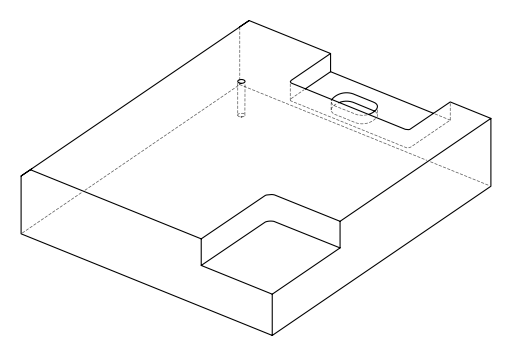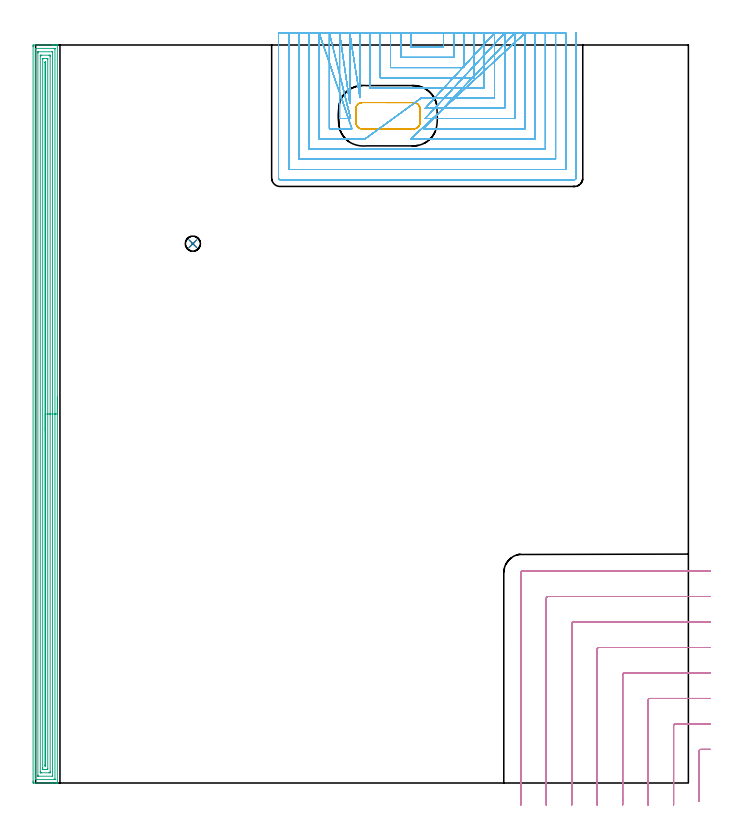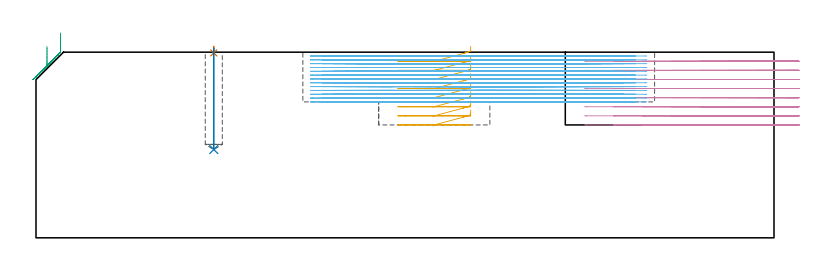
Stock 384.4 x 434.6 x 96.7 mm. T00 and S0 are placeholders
(PLAN: 6 operations, 4 tool changes, 169.9 min)
(1 SPOT_DRILL | STEP1POCKET | NXT0321_9005460120000 | 0.03 min | 2 mm3)
(2 DRILL_BLIND_HOLE_INTO_CENTER | STEP1POCKET | UGT0301_205 | 0.21 min | 3021 mm3)
(3 AREA_MILL | FG_CHAMFER_SURFACE | UGT0205_001 | 21.04 min | 44419 mm3)
(4 MILL_CORNER_NOTCH_RECTANGULAR | CORNER_NOTCH_RECTANGULAR | UGT0201_094 | Follow Part, ap 5, ae 75% | 20.25 min | 554387 mm3)
(5 MILL_RECTANGULAR_POCKET | POCKET_RECTANGULAR_STRAIGHT | UGT0201_094 | Follow Part, ap 5, ae 75% | 2.6 min | 71618 mm3)
(6 MILL_SLOT | SLOT_PARTIAL_RECTANGULAR | NXT0201_009 | Follow Part, ap 2, ae 75% | 125.8 min | 346045 mm3)
(TOOL NXT0321_9005460120000 | NC Spot Drill, 142deg, 12mm, Carbide, Uncoated | D12 PA142 FL30 Z2)
(TOOL UGT0301_205 | Twist Drill 8.9 mm | D8.9 PA118 FL78 Z2)
(TOOL UGT0205_001 | Chamfer Mill 20 x 3 x 45 deg. | D20 FL50 Z2)
(TOOL UGT0201_094 | End mill 20 mm | D20 FL38 Z4)
(TOOL NXT0201_009 | ENDMILL 8mm [2P460-0800-NA 1630] | D8 FL26 Z6)
(OP 1 SPOT_DRILL)
G17 G21 G94 G90
T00 M6
G54
G17 G0 G90 X92.6 Y317.6 S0 M3
G43 Z106.7 H0
G94 G81 G98 Z96.317 F250. R99.7
G80
M5
M2
(OP 2 DRILL_BLIND_HOLE_INTO_CENTER)
G17 G21 G94 G90
T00 M6
G54
G17 G0 G90 X92.6 Y317.6 S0 M3
G43 Z106.7 H0
G94 G81 G98 Z46. F250. R98.7
G80
M5
M2
(OP 3 AREA_MILL)
G17 G21 G94 G90
T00 M6
G54
G17 G0 G90 X12.8 Y227.3 S1061 M3
G43 Z106.7 H0
G94 G1 Y227.262 Z105.828 F250.
Y227.148 Z104.963
Y226.959 Z104.112
Y226.697 Z103.28
Y226.363 Z102.474
Y225.96 Z101.7
Y225.492 Z100.964
Y224.96 Z100.272
Y224.371 Z99.629
Y223.728 Z99.04
Y223.036 Z98.508
Y222.3 Z98.04
Y221.526 Z97.637
Y220.72 Z97.303
Y219.888 Z97.041
Y219.037 Z96.852
Y218.172 Z96.738
Y217.3 Z96.7
Y0.174
X12.797 Y0.01 Z96.688
X12.776 Y0.008 Z96.667
X12.405 Y0. Z96.304
X12.094 Z95.994
X11.406 Z95.301
X10.176 Z94.073
X9.635 Z93.529
X9.02 Z92.915
X-0.991 Y0.001 Z82.906
X-1.216 Y0.003 Z82.682
X-1.492 Y0.009 Z82.406
X-1.495 Y0.113 Z82.403
X-1.499 Y0.62 Z82.401
X-1.5 Y1.134 Z82.4
Y433.599
X-1.499 Y433.98 Z82.401
X-1.495 Y434.487 Z82.403
X-1.492 Y434.591 Z82.406
X-0.991 Y434.6 Z82.906
X9.635 Z93.529
X10.176 Z94.073
X10.52 Z94.417
X11.062 Z94.958
X11.406 Z95.301
X12.095 Z95.994
X12.405 Z96.304
X12.776 Y434.593 Z96.667
X12.797 Y434.59 Z96.688
X12.8 Y434.426 Z96.7
Y217.3
X11.386 Z95.286
Y2.428
X11.385 Y2.189 Z95.285
X11.382 Y2.08 Z95.282
X11.379 Y2.028 Z95.279
X11.376 Y2.01 Z95.276
X11.328 Y2.008 Z95.228
X10.923 Y2.001 Z94.823
X0.78 Y2. Z84.68
X0.297 Y2.001 Z84.197
X0.046 Y2.006 Z83.946
X-0.069 Y2.01 Z83.831
X-0.079 Y2.015 Z83.821
X-0.081 Y2.034 Z83.819
X-0.084 Y2.084 Z83.816
X-0.085 Y2.185 Z83.815
X-0.086 Y2.387 Z83.814
Y432.172
X-0.085 Y432.411 Z83.815
X-0.082 Y432.52 Z83.818
X-0.079 Y432.572 Z83.821
X-0.076 Y432.59 Z83.824
X-0.028 Y432.592 Z83.872
X0.377 Y432.599 Z84.277
X10.52 Y432.6 Z94.42
X11.003 Y432.599 Z94.903
X11.254 Y432.594 Z95.154
X11.369 Y432.59 Z95.269
X11.379 Y432.584 Z95.279
X11.381 Y432.566 Z95.281
X11.384 Y432.516 Z95.284
X11.385 Y432.415 Z95.285
X11.386 Y432.213 Z95.286
Y217.3
X9.971 Z93.871
Y4.749
X9.969 Y4.195 Z93.869
X9.966 Y4.026 Z93.866
X9.965 Y4.013 Z93.865
X9.943 Y4.008 Z93.843
X9.892 Y4.003 Z93.792
X9.827 Y4.001 Z93.727
X1.665 Z85.565
X1.472 Y4.004 Z85.372
X1.345 Y4.01 Z85.245
X1.334 Y4.013 Z85.234
X1.332 Y4.018 Z85.232
X1.33 Y4.04 Z85.23
X1.328 Y4.534 Z85.228
X1.329 Y429.851 Z85.229
X1.331 Y430.405 Z85.231
X1.334 Y430.574 Z85.234
X1.335 Y430.587 Z85.235
X1.357 Y430.592 Z85.257
X1.408 Y430.597 Z85.308
X1.473 Y430.6 Z85.373
X9.635 Y430.599 Z93.535
X9.828 Y430.596 Z93.728
X9.955 Y430.59 Z93.855
X9.966 Y430.587 Z93.866
X9.968 Y430.582 Z93.868
X9.97 Y430.56 Z93.87
X9.971 Y430.519 Z93.871
Y430.405
Y217.3
X8.557 Z92.457
Y6.875
X8.556 Y6.177 Z92.456
X8.553 Y6.076 Z92.453
X8.551 Y6.022 Z92.451
X8.513 Y6.01 Z92.413
X8.297 Y6.006 Z92.197
X7.864 Y6. Z91.764
X3.418 Z87.318
X2.998 Y6.005 Z86.898
X2.789 Y6.01 Z86.689
X2.749 Y6.016 Z86.649
X2.746 Y6.052 Z86.646
X2.745 Y6.112 Z86.645
X2.743 Y6.681 Z86.643
Y6.875
Y427.725
X2.744 Y428.423 Z86.644
X2.747 Y428.524 Z86.647
X2.749 Y428.578 Z86.649
X2.787 Y428.59 Z86.687
X3.003 Y428.595 Z86.903
X3.436 Y428.6 Z87.336
X7.882 Z91.782
X8.302 Y428.595 Z92.202
X8.511 Y428.59 Z92.411
X8.551 Y428.584 Z92.451
X8.553 Y428.548 Z92.453
X8.555 Y428.488 Z92.455
X8.557 Y427.919 Z92.457
Y427.725
Y217.3
X7.143 Z91.043
Y8.496
X7.141 Y8.33 Z91.041
X7.135 Y8.01 Z91.035
X6.978 Y8.005 Z90.878
X6.748 Y8.001 Z90.648
X6.093 Y8. Z89.993
X4.978 Z88.878
X4.322 Y8.002 Z88.222
X4.228 Y8.005 Z88.128
X4.172 Y8.01 Z88.072
X4.164 Y8.016 Z88.064
X4.161 Y8.069 Z88.061
X4.158 Y8.163 Z88.058
X4.157 Y8.829 Z88.057
Y426.104
X4.159 Y426.27 Z88.059
X4.165 Y426.59 Z88.065
X4.322 Y426.595 Z88.222
X4.552 Y426.599 Z88.452
X5.207 Y426.6 Z89.107
X6.322 Z90.222
X6.978 Y426.598 Z90.878
X7.072 Y426.595 Z90.972
X7.128 Y426.59 Z91.028
X7.136 Y426.584 Z91.036
X7.139 Y426.531 Z91.039
X7.142 Y426.437 Z91.042
X7.143 Y426.104 Z91.043
Y425.938
Y217.3
X5.729 Z89.629
X5.728 Y10.449 Z89.628
X5.726 Y10.141 Z89.626
X5.724 Y10.033 Z89.624
X5.722 Y10.014 Z89.622
X5.687 Y10.007 Z89.587
X5.649 Y10.003 Z89.549
X5.584 Y10.01 Z89.484
X5.578 Y10.075 Z89.478
X5.573 Y10.449 Z89.473
X5.572 Y10.608 Z89.472
Y424.151
X5.573 Y424.31 Z89.473
X5.576 Y424.501 Z89.476
X5.578 Y424.582 Z89.478
X5.655 Y424.592 Z89.555
X5.716 Y424.59 Z89.616
X5.722 Y424.525 Z89.622
X5.726 Y424.151 Z89.626
X5.728 Y423.784 Z89.628
X5.729 Y217.3 Z89.629
Y216.428 Z89.667
Y215.564 Z89.781
Y214.712 Z89.97
Y213.88 Z90.232
Y213.074 Z90.566
Y212.3 Z90.969
Y211.564 Z91.437
Y210.872 Z91.968
Y210.229 Z92.558
Y209.64 Z93.201
Y209.109 Z93.893
Y208.64 Z94.629
Y208.237 Z95.403
Y207.903 Z96.209
Y207.641 Z97.041
Y207.452 Z97.892
Y207.338 Z98.757
Y207.3 Z99.629
G0 Z106.7
M5
M2
(OP 4 MILL_CORNER_NOTCH_RECTANGULAR)
G17 G21 G94 G90
T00 M6
G54
G17 G0 G90 X397.4 Y19.8 S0 M3
G43 Z106.7 H0
Z91.962
G94 G1 X394.4 F250.
X391.692 F500.
G3 X390.7 Y18.808 R1.
G1 Y-7.766
Y-10.766 F250.
G0 Z106.7
X397.4 Y34.8
Z91.962
G1 X394.4
X376.693 F500.
G3 X375.7 Y33.807 R1.
G1 Y-10.
Y-13. F250.
G0 Z106.7
X397.4 Y49.8
Z91.962
G1 X394.4
X361.693 F500.
G3 X360.7 Y48.807 R1.
G1 Y-10.
Y-13. F250.
G0 Z106.7
X397.4 Y64.8
Z91.962
G1 X394.4
X346.694 F500.
G3 X345.7 Y63.806 R1.
G1 Y-10.
Y-13. F250.
G0 Z106.7
X397.4 Y79.8
Z91.962
G1 X394.4
X331.694 F500.
G3 X330.7 Y78.806 R1.
G1 Y-10.
Y-13. F250.
G0 Z106.7
X397.4 Y94.8
Z91.962
G1 X394.4
X316.695 F500.
G3 X315.7 Y93.805 R1.
G1 Y-10.
Y-13. F250.
G0 Z106.7
X397.4 Y109.8
Z91.962
G1 X394.4
X301.695 F500.
G3 X300.7 Y108.805 R1.
G1 Y-10.
Y-13. F250.
G0 Z106.7
X397.4 Y124.8
Z91.962
G1 X394.4
X286.7 F500.
G3 X285.7 Y123.8 R1.
G1 Y-10.
Y-13. F250.
G0 Z106.7
X397.4 Y19.8
Z87.225
G1 X394.4
X391.692 F500.
G3 X390.7 Y18.808 R1.
G1 Y-7.766
Y-10.766 F250.
G0 Z106.7
X397.4 Y34.8
Z87.225
G1 X394.4
X376.693 F500.
G3 X375.7 Y33.807 R1.
G1 Y-10.
Y-13. F250.
G0 Z106.7
X397.4 Y49.8
Z87.225
G1 X394.4
X361.693 F500.
G3 X360.7 Y48.807 R1.
G1 Y-10.
Y-13. F250.
G0 Z106.7
X397.4 Y64.8
Z87.225
G1 X394.4
X346.694 F500.
G3 X345.7 Y63.806 R1.
G1 Y-10.
Y-13. F250.
G0 Z106.7
X397.4 Y79.8
Z87.225
G1 X394.4
X331.694 F500.
G3 X330.7 Y78.806 R1.
G1 Y-10.
Y-13. F250.
G0 Z106.7
X397.4 Y94.8
Z87.225
G1 X394.4
X316.695 F500.
G3 X315.7 Y93.805 R1.
G1 Y-10.
Y-13. F250.
G0 Z106.7
X397.4 Y109.8
Z87.225
G1 X394.4
X301.695 F500.
G3 X300.7 Y108.805 R1.
G1 Y-10.
Y-13. F250.
G0 Z106.7
X397.4 Y124.8
Z87.225
G1 X394.4
X286.7 F500.
G3 X285.7 Y123.8 R1.
G1 Y-10.
Y-13. F250.
G0 Z106.7
X397.4 Y19.8
Z82.487
G1 X394.4
X391.692 F500.
G3 X390.7 Y18.808 R1.
G1 Y-7.766
Y-10.766 F250.
G0 Z106.7
X397.4 Y34.8
Z82.487
G1 X394.4
X376.693 F500.
G3 X375.7 Y33.807 R1.
G1 Y-10.
Y-13. F250.
G0 Z106.7
X397.4 Y49.8
Z82.487
G1 X394.4
X361.693 F500.
G3 X360.7 Y48.807 R1.
G1 Y-10.
Y-13. F250.
G0 Z106.7
X397.4 Y64.8
Z82.487
G1 X394.4
X346.694 F500.
G3 X345.7 Y63.806 R1.
G1 Y-10.
Y-13. F250.
G0 Z106.7
X397.4 Y79.8
Z82.487
G1 X394.4
X331.694 F500.
G3 X330.7 Y78.806 R1.
G1 Y-10.
Y-13. F250.
G0 Z106.7
X397.4 Y94.8
Z82.487
G1 X394.4
X316.695 F500.
G3 X315.7 Y93.805 R1.
G1 Y-10.
Y-13. F250.
G0 Z106.7
X397.4 Y109.8
Z82.487
G1 X394.4
X301.695 F500.
G3 X300.7 Y108.805 R1.
G1 Y-10.
Y-13. F250.
G0 Z106.7
X397.4 Y124.8
Z82.487
G1 X394.4
X286.7 F500.
G3 X285.7 Y123.8 R1.
G1 Y-10.
Y-13. F250.
G0 Z106.7
X397.4 Y19.8
Z77.75
G1 X394.4
X391.692 F500.
G3 X390.7 Y18.808 R1.
G1 Y-7.766
Y-10.766 F250.
G0 Z106.7
X397.4 Y34.8
Z77.75
G1 X394.4
X376.693 F500.
G3 X375.7 Y33.807 R1.
G1 Y-10.
Y-13. F250.
G0 Z106.7
X397.4 Y49.8
Z77.75
G1 X394.4
X361.693 F500.
G3 X360.7 Y48.807 R1.
G1 Y-10.
Y-13. F250.
G0 Z106.7
X397.4 Y64.8
Z77.75
G1 X394.4
X346.694 F500.
G3 X345.7 Y63.806 R1.
G1 Y-10.
Y-13. F250.
G0 Z106.7
X397.4 Y79.8
Z77.75
G1 X394.4
X331.694 F500.
G3 X330.7 Y78.806 R1.
G1 Y-10.
Y-13. F250.
G0 Z106.7
X397.4 Y94.8
Z77.75
G1 X394.4
X316.695 F500.
G3 X315.7 Y93.805 R1.
G1 Y-10.
Y-13. F250.
G0 Z106.7
X397.4 Y109.8
Z77.75
G1 X394.4
X301.695 F500.
G3 X300.7 Y108.805 R1.
G1 Y-10.
Y-13. F250.
G0 Z106.7
X397.4 Y124.8
Z77.75
G1 X394.4
X286.7 F500.
G3 X285.7 Y123.8 R1.
G1 Y-10.
Y-13. F250.
G0 Z106.7
X397.4 Y19.8
Z73.012
G1 X394.4
X391.692 F500.
G3 X390.7 Y18.808 R1.
G1 Y-7.766
Y-10.766 F250.
G0 Z106.7
X397.4 Y34.8
Z73.012
G1 X394.4
X376.693 F500.
G3 X375.7 Y33.807 R1.
G1 Y-10.
Y-13. F250.
G0 Z106.7
X397.4 Y49.8
Z73.012
G1 X394.4
X361.693 F500.
G3 X360.7 Y48.807 R1.
G1 Y-10.
Y-13. F250.
G0 Z106.7
X397.4 Y64.8
Z73.012
G1 X394.4
X346.694 F500.
G3 X345.7 Y63.806 R1.
G1 Y-10.
Y-13. F250.
G0 Z106.7
X397.4 Y79.8
Z73.012
G1 X394.4
X331.694 F500.
G3 X330.7 Y78.806 R1.
G1 Y-10.
Y-13. F250.
G0 Z106.7
X397.4 Y94.8
Z73.012
G1 X394.4
X316.695 F500.
G3 X315.7 Y93.805 R1.
G1 Y-10.
Y-13. F250.
G0 Z106.7
X397.4 Y109.8
Z73.012
G1 X394.4
X301.695 F500.
G3 X300.7 Y108.805 R1.
G1 Y-10.
Y-13. F250.
G0 Z106.7
X397.4 Y124.8
Z73.012
G1 X394.4
X286.7 F500.
G3 X285.7 Y123.8 R1.
G1 Y-10.
Y-13. F250.
G0 Z106.7
X397.4 Y19.8
Z68.275
G1 X394.4
X391.692 F500.
G3 X390.7 Y18.808 R1.
G1 Y-7.766
Y-10.766 F250.
G0 Z106.7
X397.4 Y34.8
Z68.275
G1 X394.4
X376.693 F500.
G3 X375.7 Y33.807 R1.
G1 Y-10.
Y-13. F250.
G0 Z106.7
X397.4 Y49.8
Z68.275
G1 X394.4
X361.693 F500.
G3 X360.7 Y48.807 R1.
G1 Y-10.
Y-13. F250.
G0 Z106.7
X397.4 Y64.8
Z68.275
G1 X394.4
X346.694 F500.
G3 X345.7 Y63.806 R1.
G1 Y-10.
Y-13. F250.
G0 Z106.7
X397.4 Y79.8
Z68.275
G1 X394.4
X331.694 F500.
G3 X330.7 Y78.806 R1.
G1 Y-10.
Y-13. F250.
G0 Z106.7
X397.4 Y94.8
Z68.275
G1 X394.4
X316.695 F500.
G3 X315.7 Y93.805 R1.
G1 Y-10.
Y-13. F250.
G0 Z106.7
X397.4 Y109.8
Z68.275
G1 X394.4
X301.695 F500.
G3 X300.7 Y108.805 R1.
G1 Y-10.
Y-13. F250.
G0 Z106.7
X397.4 Y124.8
Z68.275
G1 X394.4
X286.7 F500.
G3 X285.7 Y123.8 R1.
G1 Y-10.
Y-13. F250.
G0 Z106.7
X397.4 Y19.8
Z63.537
G1 X394.4
X391.692 F500.
G3 X390.7 Y18.808 R1.
G1 Y-7.766
Y-10.766 F250.
G0 Z106.7
X397.4 Y34.8
Z63.537
G1 X394.4
X376.693 F500.
G3 X375.7 Y33.807 R1.
G1 Y-10.
Y-13. F250.
G0 Z106.7
X397.4 Y49.8
Z63.537
G1 X394.4
X361.693 F500.
G3 X360.7 Y48.807 R1.
G1 Y-10.
Y-13. F250.
G0 Z106.7
X397.4 Y64.8
Z63.537
G1 X394.4
X346.694 F500.
G3 X345.7 Y63.806 R1.
G1 Y-10.
Y-13. F250.
G0 Z106.7
X397.4 Y79.8
Z63.537
G1 X394.4
X331.694 F500.
G3 X330.7 Y78.806 R1.
G1 Y-10.
Y-13. F250.
G0 Z106.7
X397.4 Y94.8
Z63.537
G1 X394.4
X316.695 F500.
G3 X315.7 Y93.805 R1.
G1 Y-10.
Y-13. F250.
G0 Z106.7
X397.4 Y109.8
Z63.537
G1 X394.4
X301.695 F500.
G3 X300.7 Y108.805 R1.
G1 Y-10.
Y-13. F250.
G0 Z106.7
X397.4 Y124.8
Z63.537
G1 X394.4
X286.7 F500.
G3 X285.7 Y123.8 R1.
G1 Y-10.
Y-13. F250.
G0 Z106.7
X397.4 Y19.8
Z58.8
G1 X394.4
X391.692 F500.
G3 X390.7 Y18.808 R1.
G1 Y-7.766
Y-10.766 F250.
G0 Z106.7
X397.4 Y34.8
Z58.8
G1 X394.4
X376.693 F500.
G3 X375.7 Y33.807 R1.
G1 Y-10.
Y-13. F250.
G0 Z106.7
X397.4 Y49.8
Z58.8
G1 X394.4
X361.693 F500.
G3 X360.7 Y48.807 R1.
G1 Y-10.
Y-13. F250.
G0 Z106.7
X397.4 Y64.8
Z58.8
G1 X394.4
X346.694 F500.
G3 X345.7 Y63.806 R1.
G1 Y-10.
Y-13. F250.
G0 Z106.7
X397.4 Y79.8
Z58.8
G1 X394.4
X331.694 F500.
G3 X330.7 Y78.806 R1.
G1 Y-10.
Y-13. F250.
G0 Z106.7
X397.4 Y94.8
Z58.8
G1 X394.4
X316.695 F500.
G3 X315.7 Y93.805 R1.
G1 Y-10.
Y-13. F250.
G0 Z106.7
X397.4 Y109.8
Z58.8
G1 X394.4
X301.695 F500.
G3 X300.7 Y108.805 R1.
G1 Y-10.
Y-13. F250.
G0 Z106.7
X397.4 Y124.8
Z58.8
G1 X394.4
X286.7 F500.
G3 X285.7 Y123.8 R1.
G1 Y-10.
Y-13. F250.
G0 Z106.7
M5
M2
(OP 5 MILL_RECTANGULAR_POCKET)
G17 G21 G94 G90
T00 M6
G54
G17 G0 G90 X226.4 Y389.103 S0 M3
G43 Z106.7 H0
Z99.7
G94 G1 Y396.8 Z97.637 F250.
Y396.998 Z97.585
X226.339 Y397.515 Z97.445
X226.209 Y398.02 Z97.305
X226.014 Y398.503 Z97.165
X225.756 Y398.956 Z97.026
X225.439 Y399.371 Z96.886
X225.071 Y399.739 Z96.746
X224.656 Y400.056 Z96.607
X224.203 Y400.314 Z96.467
X223.72 Y400.509 Z96.327
X223.215 Y400.639 Z96.188
X222.698 Y400.7 Z96.048
X222.5 Z95.995
X207.45 Z91.962
X192.4 F500.
G3 X188.5 Y396.8 R3.9
G1 Y389.1
G3 X192.4 Y385.2 R3.9
G1 X222.5
G3 X226.4 Y389.1 R3.9
G1 Y396.8
G3 X222.5 Y400.7 R3.9
G1 X207.45
X206.45
G0 X226.4 Y389.103 Z94.962
G1 Y396.8 Z92.9 F250.
Y396.998 Z92.847
X226.339 Y397.515 Z92.707
X226.209 Y398.02 Z92.568
X226.014 Y398.503 Z92.428
X225.756 Y398.956 Z92.288
X225.439 Y399.371 Z92.149
X225.071 Y399.739 Z92.009
X224.656 Y400.056 Z91.869
X224.203 Y400.314 Z91.73
X223.72 Y400.509 Z91.59
X223.215 Y400.639 Z91.45
X222.698 Y400.7 Z91.31
X222.5 Z91.258
X207.45 Z87.225
X192.4 F500.
G3 X188.5 Y396.8 R3.9
G1 Y389.1
G3 X192.4 Y385.2 R3.9
G1 X222.5
G3 X226.4 Y389.1 R3.9
G1 Y396.8
G3 X222.5 Y400.7 R3.9
G1 X207.45
X206.45
G0 X226.4 Y389.103 Z90.225
G1 Y396.8 Z88.162 F250.
Y396.998 Z88.11
X226.339 Y397.515 Z87.97
X226.209 Y398.02 Z87.83
X226.014 Y398.503 Z87.69
X225.756 Y398.956 Z87.551
X225.439 Y399.371 Z87.411
X225.071 Y399.739 Z87.271
X224.656 Y400.056 Z87.132
X224.203 Y400.314 Z86.992
X223.72 Y400.509 Z86.852
X223.215 Y400.639 Z86.713
X222.698 Y400.7 Z86.573
X222.5 Z86.52
X207.45 Z82.487
X192.4 F500.
G3 X188.5 Y396.8 R3.9
G1 Y389.1
G3 X192.4 Y385.2 R3.9
G1 X222.5
G3 X226.4 Y389.1 R3.9
G1 Y396.8
G3 X222.5 Y400.7 R3.9
G1 X207.45
X206.45
G0 X226.4 Y389.103 Z85.487
G1 Y396.8 Z83.425 F250.
Y396.998 Z83.372
X226.339 Y397.515 Z83.232
X226.209 Y398.02 Z83.093
X226.014 Y398.503 Z82.953
X225.756 Y398.956 Z82.813
X225.439 Y399.371 Z82.674
X225.071 Y399.739 Z82.534
X224.656 Y400.056 Z82.394
X224.203 Y400.314 Z82.255
X223.72 Y400.509 Z82.115
X223.215 Y400.639 Z81.975
X222.698 Y400.7 Z81.836
X222.5 Z81.783
X207.45 Z77.75
X192.4 F500.
G3 X188.5 Y396.8 R3.9
G1 Y389.1
G3 X192.4 Y385.2 R3.9
G1 X222.5
G3 X226.4 Y389.1 R3.9
G1 Y396.8
G3 X222.5 Y400.7 R3.9
G1 X207.45
X206.45
G0 X226.4 Y389.103 Z80.75
G1 Y396.8 Z78.687 F250.
Y396.998 Z78.635
X226.339 Y397.515 Z78.495
X226.209 Y398.02 Z78.355
X226.014 Y398.503 Z78.216
X225.756 Y398.956 Z78.076
X225.439 Y399.371 Z77.936
X225.071 Y399.739 Z77.796
X224.656 Y400.056 Z77.657
X224.203 Y400.314 Z77.517
X223.72 Y400.509 Z77.377
X223.215 Y400.639 Z77.238
X222.698 Y400.7 Z77.098
X222.5 Z77.045
X207.45 Z73.012
X192.4 F500.
G3 X188.5 Y396.8 R3.9
G1 Y389.1
G3 X192.4 Y385.2 R3.9
G1 X222.5
G3 X226.4 Y389.1 R3.9
G1 Y396.8
G3 X222.5 Y400.7 R3.9
G1 X207.45
X206.45
G0 X226.4 Y389.103 Z76.012
G1 Y396.8 Z73.95 F250.
Y396.998 Z73.897
X226.339 Y397.515 Z73.757
X226.209 Y398.02 Z73.618
X226.014 Y398.503 Z73.478
X225.756 Y398.956 Z73.338
X225.439 Y399.371 Z73.199
X225.071 Y399.739 Z73.059
X224.656 Y400.056 Z72.919
X224.203 Y400.314 Z72.78
X223.72 Y400.509 Z72.64
X223.215 Y400.639 Z72.5
X222.698 Y400.7 Z72.361
X222.5 Z72.308
X207.45 Z68.275
X192.4 F500.
G3 X188.5 Y396.8 R3.9
G1 Y389.1
G3 X192.4 Y385.2 R3.9
G1 X222.5
G3 X226.4 Y389.1 R3.9
G1 Y396.8
G3 X222.5 Y400.7 R3.9
G1 X207.45
X206.45
G0 X226.4 Y389.103 Z71.275
G1 Y396.8 Z69.213 F250.
Y396.998 Z69.16
X226.339 Y397.515 Z69.02
X226.209 Y398.02 Z68.88
X226.014 Y398.503 Z68.741
X225.756 Y398.956 Z68.601
X225.439 Y399.371 Z68.461
X225.071 Y399.739 Z68.321
X224.656 Y400.056 Z68.182
X224.203 Y400.314 Z68.042
X223.72 Y400.509 Z67.902
X223.215 Y400.639 Z67.763
X222.698 Y400.7 Z67.623
X222.5 Z67.57
X207.45 Z63.537
X192.4 F500.
G3 X188.5 Y396.8 R3.9
G1 Y389.1
G3 X192.4 Y385.2 R3.9
G1 X222.5
G3 X226.4 Y389.1 R3.9
G1 Y396.8
G3 X222.5 Y400.7 R3.9
G1 X207.45
X206.45
G0 X226.4 Y389.103 Z66.537
G1 Y396.8 Z64.475 F250.
Y396.998 Z64.422
X226.339 Y397.515 Z64.282
X226.209 Y398.02 Z64.143
X226.014 Y398.503 Z64.003
X225.756 Y398.956 Z63.863
X225.439 Y399.371 Z63.724
X225.071 Y399.739 Z63.584
X224.656 Y400.056 Z63.444
X224.203 Y400.314 Z63.305
X223.72 Y400.509 Z63.165
X223.215 Y400.639 Z63.025
X222.698 Y400.7 Z62.886
X222.5 Z62.833
X207.45 Z58.8
X192.4 F500.
G3 X188.5 Y396.8 R3.9
G1 Y389.1
G3 X192.4 Y385.2 R3.9
G1 X222.5
G3 X226.4 Y389.1 R3.9
G1 Y396.8
G3 X222.5 Y400.7 R3.9
G1 X207.45
X206.45
G0 Z106.7
M5
M2
(OP 6 MILL_SLOT)
G17 G21 G94 G90
T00 M6
G54
G17 G0 G90 X221. Y441.6 S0 M3
G43 Z106.7 H1
Z94.708
G94 G1 Y438.6 F250.
Y433.3 F500.
X240.2
Y438.6
Y441.6 F250.
X215.
Y438.6
Y427.3 F500.
X246.2
Y438.6
Y441.6 F250.
X209.
Y438.6
Y421.3 F500.
X252.2
Y438.6
Y441.6 F250.
X203.
Y438.6
Y415.3 F500.
X258.2
Y438.6
Y441.6 F250.
X197.
Y438.6
Y409.3 F500.
X264.2
Y438.6
Y441.6 F250.
X191.
Y438.6
Y406.597 F500.
Y403.597 F250.
X185. Y441.6 F500.
Y438.6 F250.
Y403.381 F500.
Y400.381 F250.
X179. Y441.6 F500.
Y438.6 F250.
Y391.3 F500.
X182.5
X185.5 F250.
X173. Y441.6 F500.
Y438.6 F250.
Y385.3 F500.
X183.261
X186.261 F250.
X167. Y441.6 F500.
Y438.6 F250.
Y379.3 F500.
X191.025
X194.025 F250.
X226.981 Y403.3 F500.
X229.981 F250.
X270.2 F500.
Y438.6
Y441.6 F250.
X229.39 Y397.3 F500.
X232.39 F250.
X276.2 F500.
Y438.6
Y441.6 F250.
X229.4 Y391.3 F500.
X232.4 F250.
X282.2 F500.
Y438.6
Y441.6 F250.
X228.639 Y385.3 F500.
X231.639 F250.
X288.2 F500.
Y438.6
Y441.6 F250.
X220.874 Y379.3 F500.
X223.874 F250.
X294.2 F500.
Y438.6
Y441.6 F250.
X161.
Y438.6
Y373.3 F500.
X300.2
Y438.6
Y441.6 F250.
X155.
Y438.6
Y367.3 F500.
X306.2
Y438.6
Y441.6 F250.
X149.
Y438.6
Y361.3 F500.
X312.2
Y438.6
Y441.6 F250.
X143.
Y438.6
Y356.2 F500.
G3 X143.9 Y355.3 R0.9
G1 X317.3
G3 X318.2 Y356.2 R0.9
G1 Y438.6
Y441.6 F250.
G0 X221. Z92.715
G1 Y438.6
Y433.3 F500.
X240.2
Y438.6
Y441.6 F250.
X215.
Y438.6
Y427.3 F500.
X246.2
Y438.6
Y441.6 F250.
X209.
Y438.6
Y421.3 F500.
X252.2
Y438.6
Y441.6 F250.
X203.
Y438.6
Y415.3 F500.
X258.2
Y438.6
Y441.6 F250.
X197.
Y438.6
Y409.3 F500.
X264.2
Y438.6
Y441.6 F250.
X191.
Y438.6
Y406.597 F500.
Y403.597 F250.
X185. Y441.6 F500.
Y438.6 F250.
Y403.381 F500.
Y400.381 F250.
X179. Y441.6 F500.
Y438.6 F250.
Y391.3 F500.
X182.5
X185.5 F250.
X173. Y441.6 F500.
Y438.6 F250.
Y385.3 F500.
X183.261
X186.261 F250.
X167. Y441.6 F500.
Y438.6 F250.
Y379.3 F500.
X191.025
X194.025 F250.
X226.981 Y403.3 F500.
X229.981 F250.
X270.2 F500.
Y438.6
Y441.6 F250.
X229.39 Y397.3 F500.
X232.39 F250.
X276.2 F500.
Y438.6
Y441.6 F250.
X229.4 Y391.3 F500.
X232.4 F250.
X282.2 F500.
Y438.6
Y441.6 F250.
X228.639 Y385.3 F500.
X231.639 F250.
X288.2 F500.
Y438.6
Y441.6 F250.
X220.874 Y379.3 F500.
X223.874 F250.
X294.2 F500.
Y438.6
Y441.6 F250.
X161.
Y438.6
Y373.3 F500.
X300.2
Y438.6
Y441.6 F250.
X155.
Y438.6
Y367.3 F500.
X306.2
Y438.6
Y441.6 F250.
X149.
Y438.6
Y361.3 F500.
X312.2
Y438.6
Y441.6 F250.
X143.
Y438.6
Y356.2 F500.
G3 X143.9 Y355.3 R0.9
G1 X317.3
G3 X318.2 Y356.2 R0.9
G1 Y438.6
Y441.6 F250.
G0 X221. Z90.723
G1 Y438.6
Y433.3 F500.
X240.2
Y438.6
Y441.6 F250.
X215.
Y438.6
Y427.3 F500.
X246.2
Y438.6
Y441.6 F250.
X209.
Y438.6
Y421.3 F500.
X252.2
Y438.6
Y441.6 F250.
X203.
Y438.6
Y415.3 F500.
X258.2
Y438.6
Y441.6 F250.
X197.
Y438.6
Y409.3 F500.
X264.2
Y438.6
Y441.6 F250.
X191.
Y438.6
Y406.597 F500.
Y403.597 F250.
X185. Y441.6 F500.
Y438.6 F250.
Y403.381 F500.
Y400.381 F250.
X179. Y441.6 F500.
Y438.6 F250.
Y391.3 F500.
X182.5
X185.5 F250.
X173. Y441.6 F500.
Y438.6 F250.
Y385.3 F500.
X183.261
X186.261 F250.
X167. Y441.6 F500.
Y438.6 F250.
Y379.3 F500.
X191.025
X194.025 F250.
X226.981 Y403.3 F500.
X229.981 F250.
X270.2 F500.
Y438.6
Y441.6 F250.
X229.39 Y397.3 F500.
X232.39 F250.
X276.2 F500.
Y438.6
Y441.6 F250.
X229.4 Y391.3 F500.
X232.4 F250.
X282.2 F500.
Y438.6
Y441.6 F250.
X228.639 Y385.3 F500.
X231.639 F250.
X288.2 F500.
Y438.6
Y441.6 F250.
X220.874 Y379.3 F500.
X223.874 F250.
X294.2 F500.
Y438.6
Y441.6 F250.
X161.
Y438.6
Y373.3 F500.
X300.2
Y438.6
Y441.6 F250.
X155.
Y438.6
Y367.3 F500.
X306.2
Y438.6
Y441.6 F250.
X149.
Y438.6
Y361.3 F500.
X312.2
Y438.6
Y441.6 F250.
X143.
Y438.6
Y356.2 F500.
G3 X143.9 Y355.3 R0.9
G1 X317.3
G3 X318.2 Y356.2 R0.9
G1 Y438.6
Y441.6 F250.
G0 X221. Z88.731
G1 Y438.6
Y433.3 F500.
X240.2
Y438.6
Y441.6 F250.
X215.
Y438.6
Y427.3 F500.
X246.2
Y438.6
Y441.6 F250.
X209.
Y438.6
Y421.3 F500.
X252.2
Y438.6
Y441.6 F250.
X203.
Y438.6
Y415.3 F500.
X258.2
Y438.6
Y441.6 F250.
X197.
Y438.6
Y409.3 F500.
X264.2
Y438.6
Y441.6 F250.
X191.
Y438.6
Y406.597 F500.
Y403.597 F250.
X185. Y441.6 F500.
Y438.6 F250.
Y403.381 F500.
Y400.381 F250.
X179. Y441.6 F500.
Y438.6 F250.
Y391.3 F500.
X182.5
X185.5 F250.
X173. Y441.6 F500.
Y438.6 F250.
Y385.3 F500.
X183.261
X186.261 F250.
X167. Y441.6 F500.
Y438.6 F250.
Y379.3 F500.
X191.025
X194.025 F250.
X226.981 Y403.3 F500.
X229.981 F250.
X270.2 F500.
Y438.6
Y441.6 F250.
X229.39 Y397.3 F500.
X232.39 F250.
X276.2 F500.
Y438.6
Y441.6 F250.
X229.4 Y391.3 F500.
X232.4 F250.
X282.2 F500.
Y438.6
Y441.6 F250.
X228.639 Y385.3 F500.
X231.639 F250.
X288.2 F500.
Y438.6
Y441.6 F250.
X220.874 Y379.3 F500.
X223.874 F250.
X294.2 F500.
Y438.6
Y441.6 F250.
X161.
Y438.6
Y373.3 F500.
X300.2
Y438.6
Y441.6 F250.
X155.
Y438.6
Y367.3 F500.
X306.2
Y438.6
Y441.6 F250.
X149.
Y438.6
Y361.3 F500.
X312.2
Y438.6
Y441.6 F250.
X143.
Y438.6
Y356.2 F500.
G3 X143.9 Y355.3 R0.9
G1 X317.3
G3 X318.2 Y356.2 R0.9
G1 Y438.6
Y441.6 F250.
G0 X221. Z86.738
G1 Y438.6
Y433.3 F500.
X240.2
Y438.6
Y441.6 F250.
X215.
Y438.6
Y427.3 F500.
X246.2
Y438.6
Y441.6 F250.
X209.
Y438.6
Y421.3 F500.
X252.2
Y438.6
Y441.6 F250.
X203.
Y438.6
Y415.3 F500.
X258.2
Y438.6
Y441.6 F250.
X197.
Y438.6
Y409.3 F500.
X264.2
Y438.6
Y441.6 F250.
X191.
Y438.6
Y406.597 F500.
Y403.597 F250.
X185. Y441.6 F500.
Y438.6 F250.
Y403.381 F500.
Y400.381 F250.
X179. Y441.6 F500.
Y438.6 F250.
Y391.3 F500.
X182.5
X185.5 F250.
X173. Y441.6 F500.
Y438.6 F250.
Y385.3 F500.
X183.261
X186.261 F250.
X167. Y441.6 F500.
Y438.6 F250.
Y379.3 F500.
X191.025
X194.025 F250.
X226.981 Y403.3 F500.
X229.981 F250.
X270.2 F500.
Y438.6
Y441.6 F250.
X229.39 Y397.3 F500.
X232.39 F250.
X276.2 F500.
Y438.6
Y441.6 F250.
X229.4 Y391.3 F500.
X232.4 F250.
X282.2 F500.
Y438.6
Y441.6 F250.
X228.639 Y385.3 F500.
X231.639 F250.
X288.2 F500.
Y438.6
Y441.6 F250.
X220.874 Y379.3 F500.
X223.874 F250.
X294.2 F500.
Y438.6
Y441.6 F250.
X161.
Y438.6
Y373.3 F500.
X300.2
Y438.6
Y441.6 F250.
X155.
Y438.6
Y367.3 F500.
X306.2
Y438.6
Y441.6 F250.
X149.
Y438.6
Y361.3 F500.
X312.2
Y438.6
Y441.6 F250.
X143.
Y438.6
Y356.2 F500.
G3 X143.9 Y355.3 R0.9
G1 X317.3
G3 X318.2 Y356.2 R0.9
G1 Y438.6
Y441.6 F250.
G0 X221. Z84.746
G1 Y438.6
Y433.3 F500.
X240.2
Y438.6
Y441.6 F250.
X215.
Y438.6
Y427.3 F500.
X246.2
Y438.6
Y441.6 F250.
X209.
Y438.6
Y421.3 F500.
X252.2
Y438.6
Y441.6 F250.
X203.
Y438.6
Y415.3 F500.
X258.2
Y438.6
Y441.6 F250.
X197.
Y438.6
Y409.3 F500.
X264.2
Y438.6
Y441.6 F250.
X191.
Y438.6
Y406.597 F500.
Y403.597 F250.
X185. Y441.6 F500.
Y438.6 F250.
Y403.381 F500.
Y400.381 F250.
X179. Y441.6 F500.
Y438.6 F250.
Y391.3 F500.
X182.5
X185.5 F250.
X173. Y441.6 F500.
Y438.6 F250.
Y385.3 F500.
X183.261
X186.261 F250.
X167. Y441.6 F500.
Y438.6 F250.
Y379.3 F500.
X191.025
X194.025 F250.
X226.979 Y403.3 F500.
X229.979 F250.
X270.2 F500.
Y438.6
Y441.6 F250.
X229.39 Y397.3 F500.
X232.39 F250.
X276.2 F500.
Y438.6
Y441.6 F250.
X229.4 Y391.3 F500.
X232.4 F250.
X282.2 F500.
Y438.6
Y441.6 F250.
X228.639 Y385.3 F500.
X231.639 F250.
X288.2 F500.
Y438.6
Y441.6 F250.
X220.874 Y379.3 F500.
X223.874 F250.
X294.2 F500.
Y438.6
Y441.6 F250.
X161.
Y438.6
Y373.3 F500.
X300.2
Y438.6
Y441.6 F250.
X155.
Y438.6
Y367.3 F500.
X306.2
Y438.6
Y441.6 F250.
X149.
Y438.6
Y361.3 F500.
X312.2
Y438.6
Y441.6 F250.
X143.
Y438.6
Y356.2 F500.
G3 X143.9 Y355.3 R0.9
G1 X317.3
G3 X318.2 Y356.2 R0.9
G1 Y438.6
Y441.6 F250.
G0 X221. Z82.754
G1 Y438.6
Y433.3 F500.
X240.2
Y438.6
Y441.6 F250.
X215.
Y438.6
Y427.3 F500.
X246.2
Y438.6
Y441.6 F250.
X209.
Y438.6
Y421.3 F500.
X252.2
Y438.6
Y441.6 F250.
X203.
Y438.6
Y415.3 F500.
X258.2
Y438.6
Y441.6 F250.
X197.
Y438.6
Y409.3 F500.
X264.2
Y438.6
Y441.6 F250.
X191.
Y438.6
Y406.597 F500.
Y403.597 F250.
X185. Y441.6 F500.
Y438.6 F250.
Y403.381 F500.
Y400.381 F250.
X179. Y441.6 F500.
Y438.6 F250.
Y391.3 F500.
X182.5
X185.5 F250.
X173. Y441.6 F500.
Y438.6 F250.
Y385.3 F500.
X183.261
X186.261 F250.
X167. Y441.6 F500.
Y438.6 F250.
Y379.3 F500.
X191.025
X194.025 F250.
X226.979 Y403.3 F500.
X229.979 F250.
X270.2 F500.
Y438.6
Y441.6 F250.
X229.39 Y397.3 F500.
X232.39 F250.
X276.2 F500.
Y438.6
Y441.6 F250.
X229.4 Y391.3 F500.
X232.4 F250.
X282.2 F500.
Y438.6
Y441.6 F250.
X228.639 Y385.3 F500.
X231.639 F250.
X288.2 F500.
Y438.6
Y441.6 F250.
X220.874 Y379.3 F500.
X223.874 F250.
X294.2 F500.
Y438.6
Y441.6 F250.
X161.
Y438.6
Y373.3 F500.
X300.2
Y438.6
Y441.6 F250.
X155.
Y438.6
Y367.3 F500.
X306.2
Y438.6
Y441.6 F250.
X149.
Y438.6
Y361.3 F500.
X312.2
Y438.6
Y441.6 F250.
X143.
Y438.6
Y356.2 F500.
G3 X143.9 Y355.3 R0.9
G1 X317.3
G3 X318.2 Y356.2 R0.9
G1 Y438.6
Y441.6 F250.
G0 X221. Z80.761
G1 Y438.6
Y433.3 F500.
X240.2
Y438.6
Y441.6 F250.
X215.
Y438.6
Y427.3 F500.
X246.2
Y438.6
Y441.6 F250.
X209.
Y438.6
Y421.3 F500.
X252.2
Y438.6
Y441.6 F250.
X203.
Y438.6
Y415.3 F500.
X258.2
Y438.6
Y441.6 F250.
X197.
Y438.6
Y409.3 F500.
X264.2
Y438.6
Y441.6 F250.
X191.
Y438.6
Y406.597 F500.
Y403.597 F250.
X185. Y441.6 F500.
Y438.6 F250.
Y403.381 F500.
Y400.381 F250.
X179. Y441.6 F500.
Y438.6 F250.
Y391.3 F500.
X182.5
X185.5 F250.
X173. Y441.6 F500.
Y438.6 F250.
Y385.3 F500.
X183.261
X186.261 F250.
X167. Y441.6 F500.
Y438.6 F250.
Y379.3 F500.
X191.025
X194.025 F250.
X226.981 Y403.3 F500.
X229.981 F250.
X270.2 F500.
Y438.6
Y441.6 F250.
X229.39 Y397.3 F500.
X232.39 F250.
X276.2 F500.
Y438.6
Y441.6 F250.
X229.4 Y391.3 F500.
X232.4 F250.
X282.2 F500.
Y438.6
Y441.6 F250.
X228.639 Y385.3 F500.
X231.639 F250.
X288.2 F500.
Y438.6
Y441.6 F250.
X220.874 Y379.3 F500.
X223.874 F250.
X294.2 F500.
Y438.6
Y441.6 F250.
X161.
Y438.6
Y373.3 F500.
X300.2
Y438.6
Y441.6 F250.
X155.
Y438.6
Y367.3 F500.
X306.2
Y438.6
Y441.6 F250.
X149.
Y438.6
Y361.3 F500.
X312.2
Y438.6
Y441.6 F250.
X143.
Y438.6
Y356.2 F500.
G3 X143.9 Y355.3 R0.9
G1 X317.3
G3 X318.2 Y356.2 R0.9
G1 Y438.6
Y441.6 F250.
G0 X221. Z78.769
G1 Y438.6
Y433.3 F500.
X240.2
Y438.6
Y441.6 F250.
X215.
Y438.6
Y427.3 F500.
X246.2
Y438.6
Y441.6 F250.
X209.
Y438.6
Y421.3 F500.
X252.2
Y438.6
Y441.6 F250.
X203.
Y438.6
Y415.3 F500.
X258.2
Y438.6
Y441.6 F250.
X197.
Y438.6
Y409.3 F500.
X264.2
Y438.6
Y441.6 F250.
X191.
Y438.6
Y406.597 F500.
Y403.597 F250.
X185. Y441.6 F500.
Y438.6 F250.
Y403.381 F500.
Y400.381 F250.
X179. Y441.6 F500.
Y438.6 F250.
Y391.3 F500.
X182.5
X185.5 F250.
X173. Y441.6 F500.
Y438.6 F250.
Y385.3 F500.
X183.261
X186.261 F250.
X167. Y441.6 F500.
Y438.6 F250.
Y379.3 F500.
X191.025
X194.025 F250.
X226.981 Y403.3 F500.
X229.981 F250.
X270.2 F500.
Y438.6
Y441.6 F250.
X229.39 Y397.3 F500.
X232.39 F250.
X276.2 F500.
Y438.6
Y441.6 F250.
X229.4 Y391.3 F500.
X232.4 F250.
X282.2 F500.
Y438.6
Y441.6 F250.
X228.639 Y385.3 F500.
X231.639 F250.
X288.2 F500.
Y438.6
Y441.6 F250.
X220.874 Y379.3 F500.
X223.874 F250.
X294.2 F500.
Y438.6
Y441.6 F250.
X161.
Y438.6
Y373.3 F500.
X300.2
Y438.6
Y441.6 F250.
X155.
Y438.6
Y367.3 F500.
X306.2
Y438.6
Y441.6 F250.
X149.
Y438.6
Y361.3 F500.
X312.2
Y438.6
Y441.6 F250.
X143.
Y438.6
Y356.2 F500.
G3 X143.9 Y355.3 R0.9
G1 X317.3
G3 X318.2 Y356.2 R0.9
G1 Y438.6
Y441.6 F250.
G0 X221. Z76.777
G1 Y438.6
Y433.3 F500.
X240.2
Y438.6
Y441.6 F250.
X215.
Y438.6
Y427.3 F500.
X246.2
Y438.6
Y441.6 F250.
X209.
Y438.6
Y421.3 F500.
X252.2
Y438.6
Y441.6 F250.
X203.
Y438.6
Y415.3 F500.
X258.2
Y438.6
Y441.6 F250.
X197.
Y438.6
Y409.3 F500.
X264.2
Y438.6
Y441.6 F250.
X191.
Y438.6
Y406.597 F500.
Y403.597 F250.
X185. Y441.6 F500.
Y438.6 F250.
Y403.381 F500.
Y400.381 F250.
X179. Y441.6 F500.
Y438.6 F250.
Y391.3 F500.
X182.5
X185.5 F250.
X173. Y441.6 F500.
Y438.6 F250.
Y385.3 F500.
X183.261
X186.261 F250.
X167. Y441.6 F500.
Y438.6 F250.
Y379.3 F500.
X191.025
X194.025 F250.
X226.981 Y403.3 F500.
X229.981 F250.
X270.2 F500.
Y438.6
Y441.6 F250.
X229.39 Y397.3 F500.
X232.39 F250.
X276.2 F500.
Y438.6
Y441.6 F250.
X229.4 Y391.3 F500.
X232.4 F250.
X282.2 F500.
Y438.6
Y441.6 F250.
X228.639 Y385.3 F500.
X231.639 F250.
X288.2 F500.
Y438.6
Y441.6 F250.
X220.874 Y379.3 F500.
X223.874 F250.
X294.2 F500.
Y438.6
Y441.6 F250.
X161.
Y438.6
Y373.3 F500.
X300.2
Y438.6
Y441.6 F250.
X155.
Y438.6
Y367.3 F500.
X306.2
Y438.6
Y441.6 F250.
X149.
Y438.6
Y361.3 F500.
X312.2
Y438.6
Y441.6 F250.
X143.
Y438.6
Y356.2 F500.
G3 X143.9 Y355.3 R0.9
G1 X317.3
G3 X318.2 Y356.2 R0.9
G1 Y438.6
Y441.6 F250.
G0 X221. Z74.785
G1 Y438.6
Y433.3 F500.
X240.2
Y438.6
Y441.6 F250.
X215.
Y438.6
Y427.3 F500.
X246.2
Y438.6
Y441.6 F250.
X209.
Y438.6
Y421.3 F500.
X252.2
Y438.6
Y441.6 F250.
X203.
Y438.6
Y415.3 F500.
X258.2
Y438.6
Y441.6 F250.
X197.
Y438.6
Y409.3 F500.
X264.2
Y438.6
Y441.6 F250.
X191.
Y438.6
Y406.597 F500.
Y403.597 F250.
X185. Y441.6 F500.
Y438.6 F250.
Y403.381 F500.
Y400.381 F250.
X179. Y441.6 F500.
Y438.6 F250.
Y391.3 F500.
X182.5
X185.5 F250.
X173. Y441.6 F500.
Y438.6 F250.
Y385.3 F500.
X183.261
X186.261 F250.
X167. Y441.6 F500.
Y438.6 F250.
Y379.3 F500.
X191.025
X194.025 F250.
X226.981 Y403.3 F500.
X229.981 F250.
X270.2 F500.
Y438.6
Y441.6 F250.
X229.39 Y397.3 F500.
X232.39 F250.
X276.2 F500.
Y438.6
Y441.6 F250.
X229.4 Y391.3 F500.
X232.4 F250.
X282.2 F500.
Y438.6
Y441.6 F250.
X228.639 Y385.3 F500.
X231.639 F250.
X288.2 F500.
Y438.6
Y441.6 F250.
X220.874 Y379.3 F500.
X223.874 F250.
X294.2 F500.
Y438.6
Y441.6 F250.
X161.
Y438.6
Y373.3 F500.
X300.2
Y438.6
Y441.6 F250.
X155.
Y438.6
Y367.3 F500.
X306.2
Y438.6
Y441.6 F250.
X149.
Y438.6
Y361.3 F500.
X312.2
Y438.6
Y441.6 F250.
X143.
Y438.6
Y356.2 F500.
G3 X143.9 Y355.3 R0.9
G1 X317.3
G3 X318.2 Y356.2 R0.9
G1 Y438.6
Y441.6 F250.
G0 X221. Z72.792
G1 Y438.6
Y433.3 F500.
X240.2
Y438.6
Y441.6 F250.
X215.
Y438.6
Y427.3 F500.
X246.2
Y438.6
Y441.6 F250.
X209.
Y438.6
Y421.3 F500.
X252.2
Y438.6
Y441.6 F250.
X203.
Y438.6
Y415.3 F500.
X258.2
Y438.6
Y441.6 F250.
X197.
Y438.6
Y409.3 F500.
X264.2
Y438.6
Y441.6 F250.
X191.
Y438.6
Y406.597 F500.
Y403.597 F250.
X185. Y441.6 F500.
Y438.6 F250.
Y403.381 F500.
Y400.381 F250.
X179. Y441.6 F500.
Y438.6 F250.
Y391.3 F500.
X182.5
X185.5 F250.
X173. Y441.6 F500.
Y438.6 F250.
Y385.3 F500.
X183.261
X186.261 F250.
X167. Y441.6 F500.
Y438.6 F250.
Y379.3 F500.
X191.025
X194.025 F250.
X226.981 Y403.3 F500.
X229.981 F250.
X270.2 F500.
Y438.6
Y441.6 F250.
X229.39 Y397.3 F500.
X232.39 F250.
X276.2 F500.
Y438.6
Y441.6 F250.
X229.4 Y391.3 F500.
X232.4 F250.
X282.2 F500.
Y438.6
Y441.6 F250.
X228.639 Y385.3 F500.
X231.639 F250.
X288.2 F500.
Y438.6
Y441.6 F250.
X220.874 Y379.3 F500.
X223.874 F250.
X294.2 F500.
Y438.6
Y441.6 F250.
X161.
Y438.6
Y373.3 F500.
X300.2
Y438.6
Y441.6 F250.
X155.
Y438.6
Y367.3 F500.
X306.2
Y438.6
Y441.6 F250.
X149.
Y438.6
Y361.3 F500.
X312.2
Y438.6
Y441.6 F250.
X143.
Y438.6
Y356.2 F500.
G3 X143.9 Y355.3 R0.9
G1 X317.3
G3 X318.2 Y356.2 R0.9
G1 Y438.6
Y441.6 F250.
G0 X221. Z70.8
G1 Y438.6
Y433.3 F500.
X240.2
Y438.6
Y441.6 F250.
X215.
Y438.6
Y427.3 F500.
X246.2
Y438.6
Y441.6 F250.
X209.
Y438.6
Y421.3 F500.
X252.2
Y438.6
Y441.6 F250.
X203.
Y438.6
Y415.3 F500.
X258.2
Y438.6
Y441.6 F250.
X197.
Y438.6
Y409.3 F500.
X264.2
Y438.6
Y441.6 F250.
X191.
Y438.6
Y406.597 F500.
Y403.597 F250.
X185. Y441.6 F500.
Y438.6 F250.
Y403.381 F500.
Y400.381 F250.
X179. Y441.6 F500.
Y438.6 F250.
Y391.3 F500.
X182.5
X185.5 F250.
X173. Y441.6 F500.
Y438.6 F250.
Y385.3 F500.
X183.261
X186.261 F250.
X167. Y441.6 F500.
Y438.6 F250.
Y379.3 F500.
X191.025
X194.025 F250.
X226.979 Y403.3 F500.
X229.979 F250.
X270.2 F500.
Y438.6
Y441.6 F250.
X229.39 Y397.3 F500.
X232.39 F250.
X276.2 F500.
Y438.6
Y441.6 F250.
X229.4 Y391.3 F500.
X232.4 F250.
X282.2 F500.
Y438.6
Y441.6 F250.
X228.639 Y385.3 F500.
X231.639 F250.
X288.2 F500.
Y438.6
Y441.6 F250.
X220.874 Y379.3 F500.
X223.874 F250.
X294.2 F500.
Y438.6
Y441.6 F250.
X161.
Y438.6
Y373.3 F500.
X300.2
Y438.6
Y441.6 F250.
X155.
Y438.6
Y367.3 F500.
X306.2
Y438.6
Y441.6 F250.
X149.
Y438.6
Y361.3 F500.
X312.2
Y438.6
Y441.6 F250.
X143.
Y438.6
Y356.2 F500.
G3 X143.9 Y355.3 R0.9
G1 X317.3
G3 X318.2 Y356.2 R0.9
G1 Y438.6
Y441.6 F250.
G0 Z106.7
M5
M2
